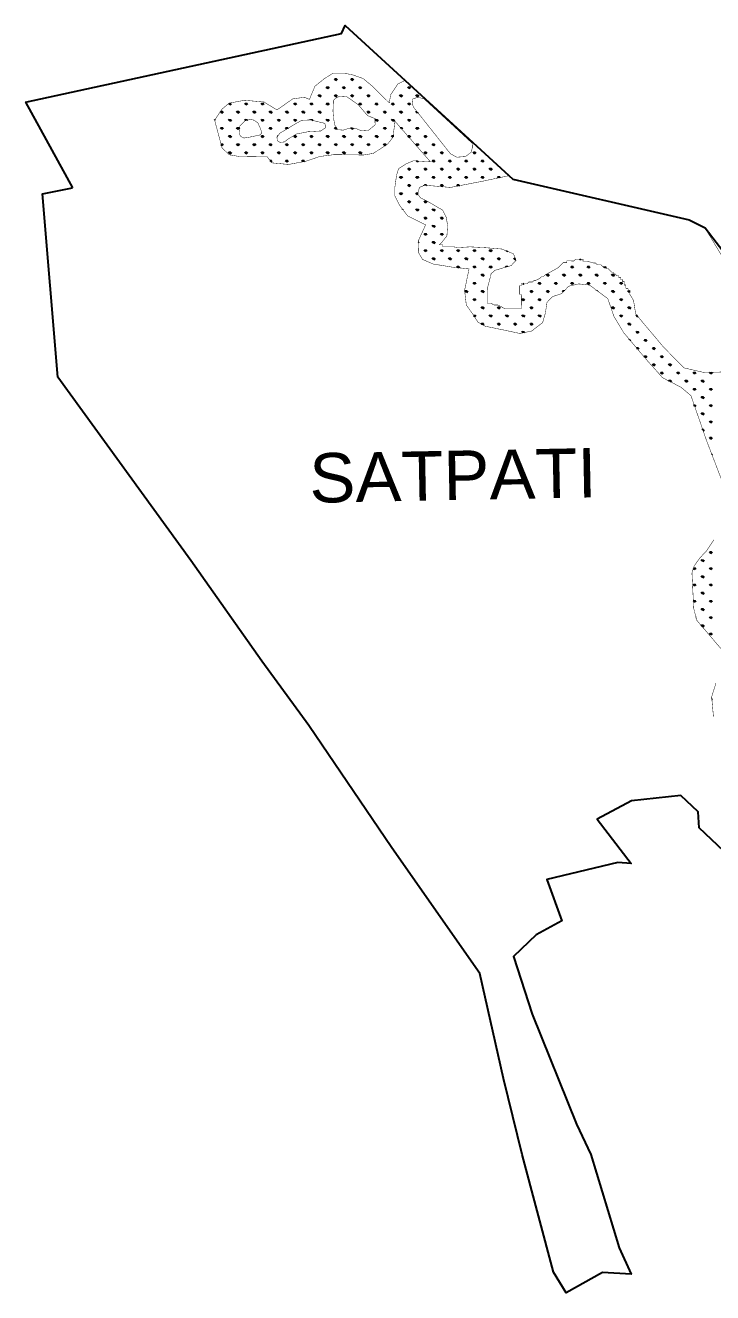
# Model space of a CAD drawing. Header units: metres. Extents: x 258845 to 261959, y 2180031 to 2183042.
# Drawn here: x 258845 to 260359, y 2180250 to 2183042 of the extents above; entities that cross this region are included whole.
import ezdxf

# ---------------------------------------------------------------- set-up
doc = ezdxf.new("R2010")
doc.units = ezdxf.units.M
for name, color, linetype in [('MANGROOVES BUFFER ZONE', 120, 'Continuous'), ('village', 3, 'Continuous'), ('VILLAGE NAME', 250, 'Continuous')]:
    doc.layers.add(name, color=color, linetype=linetype)
doc.styles.get("Standard").update_dxf_attribs({"font": 'simplex.shx'})

msp = doc.modelspace()

# ---------------------------------------------------------------- linework, layer by layer
at = {"layer": 'MANGROOVES BUFFER ZONE', "linetype": 'Continuous'}
for p, q in [((259529.4, 2182920.7), (259529.4, 2182925.4)), ((259565.3, 2182920.7), (259565.3, 2182925.4)), ((259511.4, 2182902.7), (259508.1, 2182906.1)), ((259511.4, 2182902.7), (259511.4, 2182907.5)), ((259511.4, 2182902.7), (259514.8, 2182906.1)), ((259529.4, 2182920.7), (259526, 2182924)), ((259529.4, 2182920.7), (259532.8, 2182924)), ((259547.4, 2182902.7), (259544, 2182906.1)), ((259547.4, 2182902.7), (259547.4, 2182907.5)), ((259547.4, 2182902.7), (259550.7, 2182906.1)), ((259565.3, 2182920.7), (259562, 2182924)), ((259565.3, 2182920.7), (259568.7, 2182924)), ((259583.3, 2182902.7), (259579.9, 2182906.1)), ((259583.3, 2182902.7), (259583.3, 2182907.5)), ((259583.3, 2182902.7), (259586.7, 2182906.1)), ((259691, 2182902.7), (259687.7, 2182906.1)), ((259691, 2182902.7), (259691, 2182907.5)), ((259691, 2182902.7), (259694.4, 2182906.1)), ((259295.9, 2182866.8), (259293.1, 2182869.6)), ((259295.9, 2182866.8), (259295.9, 2182870.8)), ((259295.9, 2182866.8), (259299.3, 2182870.1)), ((259331.8, 2182866.8), (259328.5, 2182870.1)), ((259331.8, 2182866.8), (259331.8, 2182871.5)), ((259331.8, 2182866.8), (259335.2, 2182870.1)), ((259367.8, 2182866.8), (259364.4, 2182870.1)), ((259367.8, 2182866.8), (259367.8, 2182871.5)), ((259367.8, 2182866.8), (259371.1, 2182870.1)), ((259439.6, 2182866.8), (259436.2, 2182870.1)), ((259439.6, 2182866.8), (259439.6, 2182871.5)), ((259439.6, 2182866.8), (259443, 2182870.1)), ((259475.5, 2182866.8), (259472.2, 2182870.1)), ((259475.5, 2182866.8), (259475.5, 2182871.5)), ((259475.5, 2182866.8), (259478.9, 2182870.1)), ((259493.5, 2182884.7), (259490.1, 2182888.1)), ((259493.5, 2182884.7), (259493.5, 2182889.5)), ((259493.5, 2182884.7), (259496.8, 2182888.1)), ((259511.4, 2182866.8), (259508.1, 2182870.1)), ((259511.4, 2182866.8), (259511.4, 2182871.5)), ((259511.4, 2182866.8), (259514.8, 2182870.1)), ((259529.4, 2182884.7), (259526, 2182888.1)), ((259529.4, 2182884.7), (259529.4, 2182889.5)), ((259529.4, 2182884.7), (259532.8, 2182888.1)), ((259565.3, 2182884.7), (259562, 2182888.1)), ((259565.3, 2182884.7), (259565.3, 2182889.5)), ((259565.3, 2182884.7), (259568.7, 2182888.1)), ((259583.3, 2182866.8), (259579.9, 2182870.1)), ((259583.3, 2182866.8), (259583.3, 2182871.5)), ((259583.3, 2182866.8), (259586.7, 2182870.1)), ((259601.2, 2182884.7), (259597.9, 2182888.1)), ((259601.2, 2182884.7), (259601.2, 2182889.5)), ((259601.2, 2182884.7), (259604.6, 2182888.1)), ((259619.2, 2182866.8), (259615.8, 2182870.1)), ((259619.2, 2182866.8), (259619.2, 2182871.5)), ((259619.2, 2182866.8), (259622.6, 2182870.1)), ((259655.1, 2182866.8), (259651.8, 2182870.1)), ((259655.1, 2182866.8), (259655.1, 2182871.5)), ((259655.1, 2182866.8), (259658.5, 2182870.1)), ((259673.1, 2182884.7), (259669.7, 2182888.1)), ((259673.1, 2182884.7), (259673.1, 2182889.5)), ((259673.1, 2182884.7), (259676.5, 2182888.1)), ((259691, 2182866.8), (259687.7, 2182870.1)), ((259691, 2182866.8), (259691, 2182871.5)), ((259691, 2182866.8), (259694.4, 2182870.1)), ((259709, 2182884.7), (259705.6, 2182888.1)), ((259709, 2182884.7), (259709, 2182889.5)), ((259709, 2182884.7), (259712.4, 2182888.1)), ((259278, 2182848.8), (259274.6, 2182852.1)), ((259278, 2182848.8), (259278, 2182853.6)), ((259278, 2182848.8), (259281.3, 2182852.2)), ((259313.9, 2182848.8), (259310.5, 2182852.2)), ((259313.9, 2182848.8), (259313.9, 2182853.6)), ((259313.9, 2182848.8), (259317.2, 2182852.2)), ((259349.8, 2182848.8), (259346.4, 2182852.2)), ((259349.8, 2182848.8), (259349.8, 2182853.6)), ((259349.8, 2182848.8), (259353.2, 2182852.2)), ((259385.7, 2182848.8), (259382.4, 2182852.2)), ((259385.7, 2182848.8), (259385.7, 2182853.6)), ((259385.7, 2182848.8), (259389.1, 2182852.2)), ((259421.6, 2182848.8), (259418.3, 2182852.2)), ((259421.6, 2182848.8), (259421.6, 2182853.6)), ((259421.6, 2182848.8), (259425, 2182852.2)), ((259457.6, 2182848.8), (259454.2, 2182852.2)), ((259457.6, 2182848.8), (259457.6, 2182853.6)), ((259457.6, 2182848.8), (259460.9, 2182852.2)), ((259493.5, 2182848.8), (259490.1, 2182852.2)), ((259493.5, 2182848.8), (259493.5, 2182853.6)), ((259493.5, 2182848.8), (259496.8, 2182852.2)), ((259601.2, 2182848.8), (259597.9, 2182852.2)), ((259601.2, 2182848.8), (259601.2, 2182853.6)), ((259601.2, 2182848.8), (259604.6, 2182852.2)), ((259637.2, 2182848.8), (259633.8, 2182852.2)), ((259637.2, 2182848.8), (259637.2, 2182853.6)), ((259637.2, 2182848.8), (259640.5, 2182852.2)), ((259673.1, 2182848.8), (259669.7, 2182852.2)), ((259673.1, 2182848.8), (259673.1, 2182853.6)), ((259673.1, 2182848.8), (259676.5, 2182852.2)), ((259709, 2182848.8), (259705.6, 2182852.2)), ((259709, 2182848.8), (259709, 2182850.6)), ((259709, 2182848.8), (259709.8, 2182849.6)), ((259262.1, 2182832.9), (259263.4, 2182834.2)), ((259278, 2182812.9), (259274.6, 2182816.3)), ((259278, 2182812.9), (259278, 2182817.7)), ((259278, 2182812.9), (259281.3, 2182816.3)), ((259295.9, 2182830.9), (259292.5, 2182834.2)), ((259295.9, 2182830.9), (259295.9, 2182835.6)), ((259295.9, 2182830.9), (259299.3, 2182834.2)), ((259313.9, 2182812.9), (259310.5, 2182816.3)), ((259313.9, 2182812.9), (259313.9, 2182817.7)), ((259313.9, 2182812.9), (259317.2, 2182816.2)), ((259330.7, 2182832), (259328.5, 2182834.2)), ((259331.8, 2182832.3), (259331.8, 2182835.6)), ((259333.8, 2182832.9), (259335.2, 2182834.2)), ((259367.8, 2182830.9), (259364.4, 2182834.2)), ((259367.8, 2182830.9), (259367.8, 2182835.6)), ((259367.8, 2182830.9), (259371.1, 2182834.2)), ((259385.7, 2182812.9), (259382.4, 2182816.3)), ((259385.7, 2182812.9), (259385.7, 2182817.7)), ((259385.7, 2182812.9), (259389.1, 2182816.3)), ((259403.7, 2182830.9), (259400.3, 2182834.2)), ((259403.7, 2182830.9), (259403.7, 2182835.6)), ((259403.7, 2182830.9), (259407, 2182834.2)), ((259421, 2182813.5), (259418.3, 2182816.3)), ((259421.6, 2182813.8), (259421.6, 2182817.7)), ((259424.1, 2182815.3), (259425, 2182816.3)), ((259439.6, 2182830.9), (259436.2, 2182834.2)), ((259439.6, 2182830.9), (259439.6, 2182835.6)), ((259439.6, 2182830.9), (259443, 2182834.2)), ((259472.8, 2182833.6), (259472.2, 2182834.2)), ((259475.5, 2182832.9), (259475.5, 2182835.6)), ((259477.2, 2182832.5), (259478.9, 2182834.2)), ((259511.4, 2182830.9), (259508.1, 2182834.2)), ((259511.4, 2182830.9), (259511.4, 2182835.6)), ((259511.4, 2182830.9), (259514.8, 2182834.2)), ((259529.4, 2182812.9), (259526, 2182816.3)), ((259529.4, 2182812.9), (259529.4, 2182817.7)), ((259529.4, 2182812.9), (259531.5, 2182815)), ((259565.3, 2182812.9), (259562, 2182816.2)), ((259565.3, 2182812.9), (259565.3, 2182816.2)), ((259565.3, 2182812.9), (259568, 2182815.6)), ((259619.2, 2182830.9), (259615.8, 2182834.2)), ((259619.2, 2182830.9), (259619.2, 2182835.6)), ((259619.2, 2182830.9), (259622.6, 2182834.2)), ((259637.2, 2182812.9), (259633.8, 2182816.3)), ((259637.2, 2182812.9), (259637.2, 2182817.7)), ((259637.2, 2182812.9), (259640.5, 2182816.3)), ((259655.1, 2182830.9), (259651.8, 2182834.2)), ((259655.1, 2182830.9), (259655.1, 2182835.6)), ((259655.1, 2182830.9), (259658.5, 2182834.2)), ((259673.1, 2182815), (259673.1, 2182817.7)), ((259674.1, 2182813.9), (259676.5, 2182816.3)), ((259691, 2182830.9), (259687.7, 2182834.2)), ((259691, 2182830.9), (259691, 2182835.6)), ((259691, 2182830.9), (259694.4, 2182834.2)), ((259709, 2182812.9), (259705.6, 2182816.3)), ((259709, 2182812.9), (259709, 2182817.7)), ((259709, 2182812.9), (259712.4, 2182816.3)), ((259295.9, 2182794.9), (259292.5, 2182798.3)), ((259295.9, 2182794.9), (259295.9, 2182799.7)), ((259295.9, 2182794.9), (259299.3, 2182798.3)), ((259367.8, 2182794.9), (259364.4, 2182798.3)), ((259367.8, 2182794.9), (259367.8, 2182799.7)), ((259367.8, 2182794.9), (259371.1, 2182798.3)), ((259400.9, 2182797.7), (259400.3, 2182798.3)), ((259439.6, 2182794.9), (259436.2, 2182798.3)), ((259439.6, 2182794.9), (259439.6, 2182799.7)), ((259439.6, 2182794.9), (259443, 2182798.3)), ((259475.5, 2182794.9), (259472.2, 2182798.3)), ((259475.5, 2182794.9), (259475.5, 2182799.7)), ((259475.5, 2182794.9), (259478.9, 2182798.3)), ((259511.4, 2182794.9), (259508.1, 2182798.3)), ((259511.4, 2182794.9), (259511.4, 2182799.7)), ((259511.4, 2182794.9), (259514.8, 2182798.3)), ((259547.4, 2182794.9), (259544, 2182798.3)), ((259547.4, 2182794.9), (259547.4, 2182799.7)), ((259547.4, 2182794.9), (259550.7, 2182798.3)), ((259583.3, 2182794.9), (259579.9, 2182798.3)), ((259583.3, 2182794.9), (259583.3, 2182799.7)), ((259583.3, 2182794.9), (259586.7, 2182798.3)), ((259619.2, 2182794.9), (259615.8, 2182798.3)), ((259619.2, 2182794.9), (259619.2, 2182799.7)), ((259619.2, 2182794.9), (259622.6, 2182798.3)), ((259654.7, 2182795.4), (259651.8, 2182798.3)), ((259655.1, 2182796), (259655.1, 2182799.7)), ((259691, 2182794.9), (259687.7, 2182798.3)), ((259691, 2182794.9), (259691, 2182799.7)), ((259691, 2182794.9), (259694.4, 2182798.3)), ((259727, 2182794.9), (259723.6, 2182798.3)), ((259727, 2182794.9), (259727, 2182799.7)), ((259727, 2182794.9), (259730.3, 2182798.3)), ((259278, 2182777), (259276.6, 2182778.3)), ((259278, 2182777), (259278, 2182781.7)), ((259278, 2182777), (259281.3, 2182780.3)), ((259295.9, 2182759), (259292.5, 2182762.4)), ((259295.9, 2182759), (259295.9, 2182763.8)), ((259295.9, 2182759), (259299.3, 2182762.4)), ((259313.9, 2182777), (259310.5, 2182780.3)), ((259313.9, 2182777), (259313.9, 2182781.7)), ((259313.9, 2182777), (259317.2, 2182780.3)), ((259331.8, 2182759), (259328.5, 2182762.4)), ((259331.8, 2182759), (259331.8, 2182763.8)), ((259331.8, 2182759), (259335.2, 2182762.4)), ((259349.8, 2182777), (259346.4, 2182780.3)), ((259349.8, 2182777), (259349.8, 2182781.7)), ((259349.8, 2182777), (259353.2, 2182780.3)), ((259367.8, 2182759), (259364.4, 2182762.4)), ((259367.8, 2182759), (259367.8, 2182763.8)), ((259367.8, 2182759), (259371.1, 2182762.4)), ((259385.7, 2182777), (259382.4, 2182780.3)), ((259385.7, 2182777), (259385.7, 2182781.7)), ((259385.7, 2182777), (259389.1, 2182780.3)), ((259403.7, 2182759), (259400.3, 2182762.4)), ((259403.7, 2182759), (259403.7, 2182763.8)), ((259403.7, 2182759), (259407, 2182762.4)), ((259421.6, 2182777), (259418.3, 2182780.3)), ((259421.6, 2182777), (259421.6, 2182781.7)), ((259421.6, 2182777), (259425, 2182780.3)), ((259439.6, 2182759), (259436.2, 2182762.4)), ((259439.6, 2182759), (259439.6, 2182763.8)), ((259439.6, 2182759), (259443, 2182762.4)), ((259457.6, 2182777), (259454.2, 2182780.3)), ((259457.6, 2182777), (259457.6, 2182781.7)), ((259457.6, 2182777), (259460.9, 2182780.3)), ((259475.5, 2182759), (259472.2, 2182762.4)), ((259475.5, 2182759), (259475.5, 2182763.8)), ((259475.5, 2182759), (259478.9, 2182762.4)), ((259493.5, 2182777), (259490.1, 2182780.3)), ((259493.5, 2182777), (259493.5, 2182781.7)), ((259493.5, 2182777), (259496.8, 2182780.3)), ((259511.4, 2182759), (259508.1, 2182762.4)), ((259511.4, 2182759), (259511.4, 2182763.8)), ((259511.4, 2182759), (259514.8, 2182762.4)), ((259529.4, 2182777), (259526, 2182780.3)), ((259529.4, 2182777), (259529.4, 2182781.7)), ((259529.4, 2182777), (259532.8, 2182780.3)), ((259547.4, 2182759), (259544, 2182762.4)), ((259547.4, 2182759), (259547.4, 2182763.8)), ((259547.4, 2182759), (259550.7, 2182762.4)), ((259565.3, 2182777), (259562, 2182780.3)), ((259565.3, 2182777), (259565.3, 2182781.7)), ((259565.3, 2182777), (259568.7, 2182780.3)), ((259583.3, 2182759), (259579.9, 2182762.4)), ((259583.3, 2182759), (259583.3, 2182763.8)), ((259583.3, 2182759), (259586.7, 2182762.4)), ((259601.2, 2182777), (259597.9, 2182780.3)), ((259601.2, 2182777), (259601.2, 2182781.7)), ((259601.2, 2182777), (259604.6, 2182780.3)), ((259637.2, 2182777), (259633.8, 2182780.3)), ((259637.2, 2182777), (259637.2, 2182781.7)), ((259637.2, 2182777), (259640.5, 2182780.3)), ((259709, 2182777), (259705.6, 2182780.3)), ((259709, 2182777), (259709, 2182781.7)), ((259709, 2182777), (259712.4, 2182780.3)), ((259727, 2182759), (259723.6, 2182762.4)), ((259727, 2182759), (259727, 2182763.8)), ((259727, 2182759), (259730.3, 2182762.4)), ((259744.9, 2182777), (259741.6, 2182780.3)), ((259744.9, 2182777), (259744.9, 2182781.7)), ((259744.9, 2182777), (259748.3, 2182780.3)), ((259762.9, 2182759), (259759.5, 2182762.4)), ((259762.9, 2182759), (259762.9, 2182763.8)), ((259762.9, 2182759), (259766.3, 2182762.4)), ((259834.7, 2182759), (259831.4, 2182762.4)), ((259834.7, 2182759), (259834.7, 2182763.8)), ((259834.7, 2182759), (259838.1, 2182762.4)), ((259385.7, 2182742), (259385.7, 2182745.8)), ((259386.1, 2182741.5), (259389.1, 2182744.4)), ((259421.6, 2182741.1), (259418.3, 2182744.4)), ((259421.6, 2182741.1), (259421.6, 2182745.8)), ((259421.6, 2182741.1), (259425, 2182744.4)), ((259457.1, 2182741.5), (259454.2, 2182744.4)), ((259457.6, 2182741.6), (259457.6, 2182745.8)), ((259458.2, 2182741.7), (259460.9, 2182744.4)), ((259709, 2182741.1), (259706.8, 2182743.2)), ((259709, 2182741.1), (259709, 2182743.1)), ((259709, 2182741.1), (259711, 2182743)), ((259744.9, 2182741.1), (259741.6, 2182744.4)), ((259744.9, 2182741.1), (259744.9, 2182745.8)), ((259744.9, 2182741.1), (259748.3, 2182744.4)), ((259780.8, 2182741.1), (259777.5, 2182744.4)), ((259780.8, 2182741.1), (259780.8, 2182745.8)), ((259780.8, 2182741.1), (259784.2, 2182744.4)), ((259816.8, 2182741.1), (259813.4, 2182744.4)), ((259816.8, 2182741.1), (259816.8, 2182745.8)), ((259816.8, 2182741.1), (259820.1, 2182744.4)), ((259852.7, 2182741.1), (259849.3, 2182744.4)), ((259852.7, 2182741.1), (259852.7, 2182745.8)), ((259852.7, 2182741.1), (259856.1, 2182744.4)), ((259673.1, 2182705.1), (259669.7, 2182708.5)), ((259673.1, 2182705.1), (259673.1, 2182709.9)), ((259673.1, 2182705.1), (259676.5, 2182708.5)), ((259691, 2182723.1), (259687.7, 2182726.5)), ((259691, 2182723.1), (259691, 2182727.9)), ((259691, 2182723.1), (259694.4, 2182726.5)), ((259709, 2182705.1), (259705.6, 2182708.5)), ((259709, 2182705.1), (259709, 2182709.9)), ((259709, 2182705.1), (259712.4, 2182708.5)), ((259727, 2182723.1), (259723.6, 2182726.5)), ((259727, 2182723.1), (259727, 2182727.9)), ((259727, 2182723.1), (259730.3, 2182726.5)), ((259744.9, 2182705.1), (259741.6, 2182708.5)), ((259744.9, 2182705.1), (259744.9, 2182709.9)), ((259744.9, 2182705.1), (259748.3, 2182708.5)), ((259762.9, 2182723.1), (259759.5, 2182726.5)), ((259762.9, 2182723.1), (259762.9, 2182727.9)), ((259762.9, 2182723.1), (259766.3, 2182726.5)), ((259780.8, 2182705.1), (259777.5, 2182708.5)), ((259780.8, 2182705.1), (259780.8, 2182709.9)), ((259780.8, 2182705.1), (259784.2, 2182708.5)), ((259798.8, 2182723.1), (259795.4, 2182726.5)), ((259798.8, 2182723.1), (259798.8, 2182727.9)), ((259798.8, 2182723.1), (259802.2, 2182726.5)), ((259816.8, 2182705.1), (259813.4, 2182708.5)), ((259816.8, 2182705.1), (259816.8, 2182709.9)), ((259816.8, 2182705.1), (259820.1, 2182708.5)), ((259834.7, 2182723.1), (259831.4, 2182726.5)), ((259834.7, 2182723.1), (259834.7, 2182727.9)), ((259834.7, 2182723.1), (259838.1, 2182726.5)), ((259852.7, 2182705.1), (259849.3, 2182708.5)), ((259852.7, 2182705.1), (259852.7, 2182709.9)), ((259852.7, 2182705.1), (259856.1, 2182708.5)), ((259870.7, 2182723.1), (259867.3, 2182726.5)), ((259870.7, 2182723.1), (259870.7, 2182727.9)), ((259870.7, 2182723.1), (259874, 2182726.5)), ((259887.8, 2182706), (259885.2, 2182708.5)), ((259888.6, 2182706.2), (259888.6, 2182709.9)), ((259889.9, 2182706.4), (259892, 2182708.5)), ((259673.1, 2182669.2), (259673.1, 2182674)), ((259691, 2182687.2), (259687.7, 2182690.5)), ((259691, 2182687.2), (259691, 2182691.9)), ((259691, 2182687.2), (259694.4, 2182690.5)), ((259709, 2182670.9), (259709, 2182674)), ((259724.6, 2182689.5), (259723.6, 2182690.5)), ((259727, 2182689.5), (259727, 2182691.9)), ((259729.1, 2182689.3), (259730.3, 2182690.5)), ((259762.9, 2182687.2), (259759.5, 2182690.5)), ((259762.9, 2182687.2), (259762.9, 2182691.9)), ((259762.9, 2182687.2), (259766.3, 2182690.5)), ((259797.9, 2182688), (259795.4, 2182690.5)), ((259798.8, 2182688.2), (259798.8, 2182691.9)), ((259800.1, 2182688.4), (259802.2, 2182690.5)), ((259673.1, 2182669.2), (259669.7, 2182672.6)), ((259673.1, 2182669.2), (259676.5, 2182672.6)), ((259691, 2182651.2), (259687.7, 2182654.6)), ((259691, 2182651.2), (259691, 2182656)), ((259691, 2182651.2), (259694.4, 2182654.6)), ((259709, 2182669.2), (259705.6, 2182672.6)), ((259709, 2182669.2), (259709, 2182670.4)), ((259709, 2182669.2), (259709.6, 2182669.8)), ((259727, 2182651.2), (259723.6, 2182654.6)), ((259727, 2182651.2), (259727, 2182656)), ((259727, 2182651.2), (259730.3, 2182654.6)), ((259676.4, 2182636.6), (259676.5, 2182636.7)), ((259694.3, 2182618.6), (259694.4, 2182618.7)), ((259709, 2182633.3), (259705.6, 2182636.7)), ((259709, 2182633.3), (259709, 2182638.1)), ((259709, 2182633.3), (259712.4, 2182636.7)), ((259727, 2182615.3), (259723.6, 2182618.7)), ((259727, 2182615.3), (259727, 2182620.1)), ((259727, 2182615.3), (259730.3, 2182618.7)), ((259744.9, 2182633.3), (259741.6, 2182636.7)), ((259744.9, 2182633.3), (259744.9, 2182638.1)), ((259744.9, 2182633.3), (259748.3, 2182636.7)), ((259762.9, 2182615.3), (259759.5, 2182618.7)), ((259762.9, 2182615.3), (259762.9, 2182620.1)), ((259762.9, 2182615.3), (259766.3, 2182618.7)), ((259744.9, 2182597.4), (259741.6, 2182600.7)), ((259744.9, 2182597.4), (259744.9, 2182602.1)), ((259744.9, 2182597.4), (259748.3, 2182600.7)), ((259711.4, 2182563.9), (259712.4, 2182564.8)), ((259727, 2182579.4), (259723.6, 2182582.8)), ((259727, 2182579.4), (259727, 2182584.2)), ((259727, 2182579.4), (259730.3, 2182582.8)), ((259744.9, 2182561.4), (259741.6, 2182564.8)), ((259744.9, 2182561.4), (259744.9, 2182566.2)), ((259744.9, 2182561.4), (259748.3, 2182564.8)), ((259762.9, 2182579.4), (259759.5, 2182582.8)), ((259762.9, 2182579.4), (259762.9, 2182584.2)), ((259762.9, 2182579.4), (259766.3, 2182582.8)), ((259727, 2182543.5), (259723.6, 2182546.9)), ((259727, 2182543.5), (259727, 2182548.2)), ((259727, 2182543.5), (259730.3, 2182546.9)), ((259762.9, 2182543.5), (259759.5, 2182546.9)), ((259762.9, 2182543.5), (259762.9, 2182548.2)), ((259762.9, 2182543.5), (259766.3, 2182546.9)), ((259798.8, 2182543.5), (259795.4, 2182546.9)), ((259798.8, 2182543.5), (259798.8, 2182548.2)), ((259798.8, 2182543.5), (259802.2, 2182546.9)), ((259834.7, 2182543.5), (259831.4, 2182546.9)), ((259834.7, 2182543.5), (259834.7, 2182548.2)), ((259834.7, 2182543.5), (259838.1, 2182546.9)), ((259870.7, 2182543.5), (259867.3, 2182546.9)), ((259870.7, 2182543.5), (259870.7, 2182548.2)), ((259870.7, 2182543.5), (259874, 2182546.9)), ((259906.6, 2182543.5), (259905, 2182545.1)), ((259906.6, 2182543.5), (259906.6, 2182544.4)), ((259906.6, 2182543.5), (259907.2, 2182544.2)), ((259744.9, 2182525.5), (259741.6, 2182528.9)), ((259744.9, 2182525.5), (259744.9, 2182530.3)), ((259744.9, 2182525.5), (259748.3, 2182528.9)), ((259780.8, 2182525.5), (259777.5, 2182528.9)), ((259780.8, 2182525.5), (259780.8, 2182530.3)), ((259780.8, 2182525.5), (259784.2, 2182528.9)), ((259798.4, 2182508), (259795.4, 2182510.9)), ((259798.8, 2182508), (259798.8, 2182512.3)), ((259799.2, 2182507.9), (259802.2, 2182510.9)), ((259816.8, 2182525.5), (259813.4, 2182528.9)), ((259816.8, 2182525.5), (259816.8, 2182530.3)), ((259816.8, 2182525.5), (259820.1, 2182528.9)), ((259834.7, 2182507.6), (259831.4, 2182510.9)), ((259834.7, 2182507.6), (259834.7, 2182512.3)), ((259834.7, 2182507.6), (259838.1, 2182510.9)), ((259852.7, 2182525.5), (259849.3, 2182528.9)), ((259852.7, 2182525.5), (259852.7, 2182530.3)), ((259852.7, 2182525.5), (259856.1, 2182528.9)), ((259870.7, 2182507.6), (259867.3, 2182510.9)), ((259870.7, 2182507.6), (259870.7, 2182512.3)), ((259870.7, 2182507.6), (259874, 2182510.9)), ((259888.6, 2182525.5), (259885.2, 2182528.9)), ((259888.6, 2182525.5), (259888.6, 2182530.3)), ((259888.6, 2182525.5), (259892, 2182528.9)), ((259904.6, 2182509.6), (259903.2, 2182510.9)), ((259906.6, 2182510.2), (259906.6, 2182512.3)), ((259924.5, 2182525.5), (259921.2, 2182528.9)), ((259924.5, 2182525.5), (259924.5, 2182528.6)), ((259924.5, 2182525.5), (259925.4, 2182526.4)), ((260050.3, 2182507.6), (260046.9, 2182510.9)), ((260050.3, 2182507.6), (260050.3, 2182512.3)), ((260050.3, 2182507.6), (260053.6, 2182510.9)), ((260068.2, 2182525.5), (260067, 2182526.8)), ((260068.2, 2182525.5), (260068.2, 2182526.7)), ((260068.2, 2182525.5), (260069.4, 2182526.7)), ((260086.2, 2182507.6), (260082.8, 2182510.9)), ((260086.2, 2182507.6), (260086.2, 2182512.3)), ((260086.2, 2182507.6), (260089.5, 2182510.9)), ((260122.1, 2182507.6), (260119.4, 2182510.2)), ((260122.1, 2182507.6), (260122.1, 2182510.2)), ((260122.1, 2182507.6), (260124.7, 2182510.2)), ((259820, 2182492.9), (259820.1, 2182493)), ((259852.7, 2182489.6), (259849.3, 2182493)), ((259852.7, 2182489.6), (259852.7, 2182494.4)), ((259852.7, 2182489.6), (259856.1, 2182493)), ((259996.4, 2182489.6), (259993, 2182493)), ((259996.4, 2182489.6), (259996.4, 2182494.4)), ((259996.4, 2182489.6), (259999.7, 2182493)), ((260032.3, 2182489.6), (260028.9, 2182493)), ((260032.3, 2182489.6), (260032.3, 2182494.4)), ((260032.3, 2182489.6), (260035.7, 2182493)), ((260068.2, 2182489.6), (260064.8, 2182493)), ((260068.2, 2182489.6), (260068.2, 2182494.4)), ((260068.2, 2182489.6), (260071.6, 2182493)), ((260104.1, 2182489.6), (260100.8, 2182493)), ((260104.1, 2182489.6), (260104.1, 2182494.4)), ((260104.1, 2182489.6), (260107.5, 2182493)), ((260140.1, 2182489.6), (260136.7, 2182493)), ((260140.1, 2182489.6), (260140.1, 2182494.4)), ((260140.1, 2182489.6), (260143.4, 2182493)), ((259816.8, 2182453.7), (259813.4, 2182457.1)), ((259816.8, 2182453.7), (259816.8, 2182458.4)), ((259816.8, 2182453.7), (259820.1, 2182457.1)), ((259834.7, 2182471.6), (259831.4, 2182475)), ((259834.7, 2182471.6), (259834.7, 2182476.4)), ((259834.7, 2182471.6), (259838.1, 2182475)), ((259852.7, 2182453.7), (259849.3, 2182457.1)), ((259852.7, 2182453.7), (259852.7, 2182458.4)), ((259852.7, 2182453.7), (259856.1, 2182457.1)), ((259942.5, 2182471.6), (259941.4, 2182472.8)), ((259942.5, 2182471.6), (259942.5, 2182472.7)), ((259942.5, 2182471.6), (259943.6, 2182472.7)), ((259960.5, 2182453.7), (259957.1, 2182457.1)), ((259960.5, 2182453.7), (259960.5, 2182458.4)), ((259960.5, 2182453.7), (259963.8, 2182457.1)), ((259978.4, 2182471.6), (259975, 2182475)), ((259978.4, 2182471.6), (259978.4, 2182476.4)), ((259978.4, 2182471.6), (259981.8, 2182475)), ((259996.4, 2182453.7), (259993, 2182457.1)), ((259996.4, 2182453.7), (259996.4, 2182458.4)), ((259996.4, 2182453.7), (259999.7, 2182457.1)), ((260014.3, 2182471.6), (260011, 2182475)), ((260014.3, 2182471.6), (260014.3, 2182476.4)), ((260014.3, 2182471.6), (260017.7, 2182475)), ((260030.7, 2182455.2), (260028.9, 2182457.1)), ((260032.3, 2182456.9), (260032.3, 2182458.4)), ((260050.3, 2182471.6), (260046.9, 2182475)), ((260050.3, 2182471.6), (260050.3, 2182476.4)), ((260050.3, 2182471.6), (260053.6, 2182475)), ((260086.2, 2182471.6), (260082.8, 2182475)), ((260086.2, 2182471.6), (260086.2, 2182476.4)), ((260086.2, 2182471.6), (260089.5, 2182475)), ((260104.1, 2182458.1), (260104.1, 2182458.4)), ((260106.6, 2182456.2), (260107.5, 2182457.1)), ((260122.1, 2182471.6), (260118.7, 2182475)), ((260122.1, 2182471.6), (260122.1, 2182476.4)), ((260122.1, 2182471.6), (260125.5, 2182475)), ((260140.1, 2182453.7), (260136.7, 2182457.1)), ((260140.1, 2182453.7), (260140.1, 2182458.4)), ((260140.1, 2182453.7), (260143.4, 2182457.1)), ((260158, 2182471.6), (260154.7, 2182475)), ((260158, 2182471.6), (260158, 2182476.4)), ((260158, 2182471.6), (260161.4, 2182475)), ((260176, 2182453.7), (260172.6, 2182457.1)), ((260176, 2182453.7), (260176, 2182458.1)), ((260176, 2182453.7), (260176, 2182453.7)), ((259834.7, 2182435.7), (259831.4, 2182439.1)), ((259834.7, 2182435.7), (259834.7, 2182440.5)), ((259834.7, 2182435.7), (259838.1, 2182439.1)), ((259852.7, 2182417.8), (259852.7, 2182422.5)), ((259888.6, 2182417.8), (259888.6, 2182422.5)), ((259942.5, 2182435.7), (259939.1, 2182439.1)), ((259942.5, 2182435.7), (259942.5, 2182440.5)), ((259942.5, 2182435.7), (259945.9, 2182439.1)), ((259960.5, 2182417.8), (259960.5, 2182422.5)), ((259978.4, 2182435.7), (259975, 2182439.1)), ((259978.4, 2182435.7), (259978.4, 2182440.5)), ((259978.4, 2182435.7), (259981.8, 2182439.1)), ((260140.1, 2182417.8), (260140.1, 2182422.5)), ((260158, 2182435.7), (260154.7, 2182439.1)), ((260158, 2182435.7), (260158, 2182440.5)), ((260158, 2182435.7), (260161.4, 2182439.1)), ((260176, 2182417.8), (260176, 2182422.5)), ((259820, 2182421), (259820.1, 2182421.1)), ((259834.7, 2182399.9), (259834.7, 2182404.6)), ((259834.8, 2182399.8), (259838.1, 2182403.2)), ((259852.7, 2182417.8), (259849.3, 2182421.1)), ((259852.7, 2182417.8), (259856.1, 2182421.1)), ((259870.7, 2182399.8), (259867.3, 2182403.2)), ((259870.7, 2182399.8), (259870.7, 2182404.6)), ((259870.7, 2182399.8), (259874, 2182403.2)), ((259888.6, 2182417.8), (259885.2, 2182421.1)), ((259888.6, 2182417.8), (259892, 2182421.1)), ((259906.6, 2182399.8), (259903.2, 2182403.2)), ((259906.6, 2182399.8), (259906.6, 2182404.6)), ((259906.6, 2182399.8), (259909.9, 2182403.2)), ((259942.5, 2182399.8), (259939.1, 2182403.2)), ((259942.5, 2182399.8), (259942.5, 2182404.6)), ((259942.5, 2182399.8), (259945.9, 2182403.2)), ((259960.5, 2182417.8), (259957.1, 2182421.1)), ((259960.5, 2182417.8), (259963.8, 2182421.1)), ((259978.4, 2182399.8), (259975, 2182403.2)), ((259978.4, 2182399.8), (259978.4, 2182404.6)), ((259978.4, 2182399.8), (259981.8, 2182403.2)), ((260140.1, 2182417.8), (260136.7, 2182421.1)), ((260140.1, 2182417.8), (260143.4, 2182421.1)), ((260158, 2182399.8), (260154.7, 2182403.2)), ((260158, 2182399.8), (260158, 2182404.6)), ((260158, 2182399.8), (260161.4, 2182403.2)), ((260176, 2182417.8), (260172.6, 2182421.1)), ((260176, 2182417.8), (260179.3, 2182421.1)), ((260193.9, 2182399.8), (260190.6, 2182403.2)), ((260193.9, 2182399.8), (260193.9, 2182401.3)), ((260193.9, 2182399.8), (260194.6, 2182400.5)), ((259851.5, 2182383), (259849.3, 2182385.2)), ((259852.7, 2182382.4), (259852.7, 2182386.6)), ((259853, 2182382.2), (259856.1, 2182385.2)), ((259888.6, 2182381.8), (259885.2, 2182385.2)), ((259888.6, 2182381.8), (259888.6, 2182386.6)), ((259888.6, 2182381.8), (259892, 2182385.2)), ((259924.5, 2182381.8), (259921.2, 2182385.2)), ((259924.5, 2182381.8), (259924.5, 2182386.6)), ((259924.5, 2182381.8), (259927.9, 2182385.2)), ((259941.7, 2182364.7), (259939.1, 2182367.2)), ((259942.5, 2182364.8), (259942.5, 2182368.6)), ((259943.7, 2182365.1), (259945.9, 2182367.2)), ((259960.5, 2182381.8), (259957.1, 2182385.2)), ((259960.5, 2182381.8), (259960.5, 2182386.6)), ((259960.5, 2182381.8), (259963.8, 2182385.2)), ((260176, 2182381.8), (260172.6, 2182385.2)), ((260176, 2182381.8), (260176, 2182386.6)), ((260176, 2182381.8), (260179.3, 2182385.2)), ((260193.9, 2182363.9), (260190.6, 2182367.2)), ((260193.9, 2182363.9), (260193.9, 2182368.6)), ((260193.9, 2182363.9), (260197.3, 2182367.2)), ((260176, 2182350), (260176, 2182350.7)), ((260177.9, 2182347.8), (260179.3, 2182349.3)), ((260211.9, 2182345.9), (260208.5, 2182349.3)), ((260211.9, 2182345.9), (260211.9, 2182350.7)), ((260211.9, 2182345.9), (260215.3, 2182349.3)), ((260193.9, 2182328.8), (260193.9, 2182332.7)), ((260194.3, 2182328.3), (260197.3, 2182331.3)), ((260211.9, 2182310), (260208.5, 2182313.4)), ((260211.9, 2182310), (260211.9, 2182314.8)), ((260211.9, 2182310), (260215.3, 2182313.4)), ((260229.9, 2182328), (260226.5, 2182331.3)), ((260229.9, 2182328), (260229.9, 2182332.7)), ((260229.9, 2182328), (260233.2, 2182331.3)), ((260247.8, 2182310), (260244.5, 2182313.4)), ((260247.8, 2182310), (260247.8, 2182314.8)), ((260247.8, 2182310), (260251.2, 2182313.4)), ((260229.9, 2182292), (260226.5, 2182295.4)), ((260229.9, 2182292), (260229.9, 2182296.8)), ((260229.9, 2182292), (260233.2, 2182295.4)), ((260265.8, 2182292), (260262.4, 2182295.4)), ((260265.8, 2182292), (260265.8, 2182296.8)), ((260265.8, 2182292), (260269.2, 2182295.4)), ((260247.8, 2182274.1), (260244.5, 2182277.4)), ((260247.8, 2182274.1), (260247.8, 2182278.8)), ((260247.8, 2182274.1), (260251.2, 2182277.4)), ((260263.8, 2182258.1), (260262.4, 2182259.5)), ((260265.8, 2182257.1), (260265.8, 2182260.9)), ((260266.4, 2182256.7), (260269.2, 2182259.5)), ((260283.7, 2182274.1), (260280.4, 2182277.4)), ((260283.7, 2182274.1), (260283.7, 2182278.8)), ((260283.7, 2182274.1), (260287.1, 2182277.4)), ((260301.7, 2182256.1), (260298.3, 2182259.5)), ((260301.7, 2182256.1), (260301.7, 2182260.9)), ((260301.7, 2182256.1), (260305.1, 2182259.5)), ((260319.7, 2182274.1), (260316.3, 2182277.4)), ((260319.7, 2182274.1), (260319.7, 2182278.8)), ((260319.7, 2182274.1), (260323, 2182277.4)), ((260337.6, 2182256.1), (260334.3, 2182259.5)), ((260337.6, 2182256.1), (260337.6, 2182260.9)), ((260337.6, 2182256.1), (260341, 2182259.5)), ((260355.6, 2182274.1), (260352.3, 2182277.4)), ((260355.6, 2182274.1), (260355.6, 2182277.5)), ((260355.6, 2182274.1), (260359, 2182277.4)), ((260319.7, 2182238.2), (260316.3, 2182241.5)), ((260319.7, 2182238.2), (260319.7, 2182242.9)), ((260319.7, 2182238.2), (260323, 2182241.5)), ((260355.6, 2182238.2), (260352.2, 2182241.5)), ((260355.6, 2182238.2), (260355.6, 2182242.9)), ((260355.6, 2182238.2), (260359, 2182241.5)), ((260319.7, 2182203.1), (260319.7, 2182207)), ((260319.9, 2182202.5), (260323, 2182205.6)), ((260337.6, 2182220.2), (260334.3, 2182223.6)), ((260337.6, 2182220.2), (260337.6, 2182225)), ((260337.6, 2182220.2), (260341, 2182223.6)), ((260355.6, 2182202.2), (260352.2, 2182205.6)), ((260355.6, 2182202.2), (260355.6, 2182207)), ((260355.6, 2182202.2), (260359, 2182205.6)), ((260337.6, 2182184.3), (260334.3, 2182187.6)), ((260337.6, 2182184.3), (260337.6, 2182189)), ((260337.6, 2182184.3), (260341, 2182187.6)), ((260355.6, 2182166.3), (260355.6, 2182171.1)), ((260337.6, 2182151.3), (260337.6, 2182153.1)), ((260338.4, 2182149.1), (260341, 2182151.7)), ((260355.6, 2182166.3), (260352.2, 2182169.7)), ((260355.6, 2182166.3), (260359, 2182169.7)), ((260355.6, 2182130.4), (260352.2, 2182133.8)), ((260355.6, 2182130.4), (260355.6, 2182135.2)), ((260355.6, 2182130.4), (260359, 2182133.8)), ((260357.7, 2182096.6), (260359, 2182097.8)), ((260337.6, 2181861), (260334.3, 2181864.4)), ((260337.6, 2181861), (260337.6, 2181865.7)), ((260337.6, 2181861), (260341, 2181864.4)), ((260355.6, 2181878.9), (260352.2, 2181882.3)), ((260355.6, 2181878.9), (260355.6, 2181883.7)), ((260355.6, 2181878.9), (260359, 2181882.3)), ((260319.7, 2181843), (260317, 2181845.7)), ((260319.7, 2181843), (260319.7, 2181847.8)), ((260319.7, 2181843), (260323, 2181846.4)), ((260355.6, 2181843), (260352.2, 2181846.4)), ((260355.6, 2181843), (260355.6, 2181847.8)), ((260355.6, 2181843), (260359, 2181846.4)), ((260319.7, 2181807.1), (260316.3, 2181810.5)), ((260319.7, 2181807.1), (260319.7, 2181811.9)), ((260319.7, 2181807.1), (260323, 2181810.5)), ((260337.6, 2181825.1), (260334.3, 2181828.4)), ((260337.6, 2181825.1), (260337.6, 2181829.8)), ((260337.6, 2181825.1), (260341, 2181828.4)), ((260355.6, 2181807.1), (260352.2, 2181810.5)), ((260355.6, 2181807.1), (260355.6, 2181811.9)), ((260355.6, 2181807.1), (260359, 2181810.5)), ((260337.6, 2181789.1), (260334.3, 2181792.5)), ((260337.6, 2181789.1), (260337.6, 2181793.9)), ((260337.6, 2181789.1), (260341, 2181792.5)), ((260319.7, 2181771.2), (260316.9, 2181774)), ((260319.7, 2181771.2), (260319.7, 2181775.9)), ((260319.7, 2181771.2), (260323, 2181774.6)), ((260337.6, 2181753.2), (260334.3, 2181756.6)), ((260337.6, 2181753.2), (260337.6, 2181758)), ((260337.6, 2181753.2), (260341, 2181756.6)), ((260355.6, 2181771.2), (260352.2, 2181774.6)), ((260355.6, 2181771.2), (260355.6, 2181775.9)), ((260355.6, 2181771.2), (260359, 2181774.6)), ((260322.6, 2181738.2), (260323, 2181738.6)), ((260355.6, 2181735.3), (260352.2, 2181738.6)), ((260355.6, 2181735.3), (260355.6, 2181740)), ((260355.6, 2181735.3), (260359, 2181738.6)), ((260337.6, 2181717.3), (260334.3, 2181720.7)), ((260337.6, 2181717.3), (260337.6, 2181722.1)), ((260337.6, 2181717.3), (260341, 2181720.7)), ((260355.6, 2181699.3), (260352.2, 2181702.7)), ((260355.6, 2181699.3), (260355.6, 2181704.1)), ((260355.6, 2181699.3), (260359, 2181702.7)), ((260357.7, 2181557.7), (260359, 2181559))]:
    msp.add_line(p, q, dxfattribs=at)
at = {"layer": 'MANGROOVES BUFFER ZONE', "const_width": 1, "flags": 128}
for points in [[(259681.6, 2182920.9), (259665.7, 2182912.7), (259649.9, 2182889.1), (259646.8, 2182871.1), (259608.8, 2182908.5), (259589.1, 2182924.8), (259567.8, 2182932.3), (259548.4, 2182936.5), (259523.1, 2182936.8), (259503, 2182923.9), (259482.9, 2182907.6), (259470.8, 2182878.6), (259460.5, 2182883.5), (259434.2, 2182880), (259399.4, 2182855.6), (259370.9, 2182873), (259327.7, 2182876.9), (259294.1, 2182870.5), (259277.9, 2182857.1), (259262, 2182833), (259278.3, 2182772.1), (259294.2, 2182756.8), (259316.2, 2182753), (259378.3, 2182752.2), (259387.9, 2182739), (259424.7, 2182735.5), (259463.5, 2182742.7), (259493.4, 2182753), (259525.2, 2182757.1), (259554.4, 2182756.8), (259590.3, 2182756.3), (259612, 2182760), (259643.8, 2182781), (259655.2, 2182796.1), (259659.3, 2182830.7), (259737.4, 2182741.5), (259699.7, 2182743.6), (259684.1, 2182736.8), (259667.2, 2182726.1), (259662.8, 2182711.5), (259659.1, 2182684.8), (259659.2, 2182665.9), (259669.6, 2182645.4), (259687.6, 2182621.9), (259726.9, 2182602.3), (259711.6, 2182569), (259710.7, 2182542.5), (259720.2, 2182526.2), (259743.3, 2182516.2), (259785.8, 2182509.3), (259822.6, 2182505.5), (259812.8, 2182458), (259816.6, 2182425.8), (259830.2, 2182406.8), (259842.3, 2182388.2), (259858.4, 2182379.1), (259893.4, 2182372), (259934.8, 2182363.2), (259960.8, 2182368.7), (259984.9, 2182387.4), (259991, 2182409), (259994.3, 2182431.6), (260006.3, 2182444.4), (260026.6, 2182450.9), (260042.1, 2182467.3), (260064.3, 2182472.4), (260088.3, 2182469.8), (260128.4, 2182440), (260141.7, 2182401.2), (260163.7, 2182364.6), (260214.8, 2182304), (260249.2, 2182265.7), (260289.6, 2182244.7), (260311.6, 2182226.3), (260346, 2182127.2), (260380, 2182038.5)], [(260362, 2181908.8), (260345.8, 2181884.2), (260331.4, 2181869), (260318.8, 2181851.4), (260313.8, 2181835.7), (260317.7, 2181757.6), (260324.3, 2181731.5), (260379.2, 2181667.2)], [(260366.7, 2181593.4), (260357.2, 2181562.5), (260361.3, 2181518.1)]]:
    msp.add_lwpolyline(points, dxfattribs=at)
at = {"layer": 'MANGROOVES BUFFER ZONE', "const_width": 1}
for points in [[(259523.7, 2182877), (259522.8, 2182853), (259524.2, 2182836), (259527.1, 2182821.5), (259533.5, 2182812), (259545.4, 2182811.1), (259563.3, 2182816.6), (259575.1, 2182814), (259586.1, 2182809.4), (259600.6, 2182810.5), (259615.6, 2182822.7), (259615.3, 2182836.6), (259599.1, 2182842.9), (259578.3, 2182867.2), (259564.4, 2182877), (259552.3, 2182885.1), (259538.7, 2182886), (259530.6, 2182882.5)], [(259523.7, 2182877), (259522.8, 2182853), (259524.2, 2182836), (259527.1, 2182821.5), (259533.5, 2182812), (259545.4, 2182811.1), (259563.3, 2182816.6), (259575.1, 2182814), (259586.1, 2182809.4), (259600.6, 2182810.5), (259615.6, 2182822.7), (259615.3, 2182836.6), (259599.1, 2182842.9), (259578.3, 2182867.2), (259564.4, 2182877), (259552.3, 2182885.1), (259538.7, 2182886), (259530.6, 2182882.5)], [(259722.8, 2182880.4), (259829.5, 2182782.1), (259830, 2182772.9), (259827.2, 2182762.2), (259814.7, 2182752.9), (259795.6, 2182751.5), (259781.7, 2182758.9), (259700, 2182861.9), (259697.3, 2182870.7), (259698.2, 2182879.5), (259706.1, 2182882.3), (259714.4, 2182882.3)], [(259329.2, 2182831.6), (259317.7, 2182820.6), (259315.9, 2182805), (259319.1, 2182797.2), (259326.6, 2182793.7), (259339.6, 2182795.8), (259361.3, 2182800.4), (259366.2, 2182804.4), (259363.1, 2182814.5), (259357, 2182827.5), (259347.7, 2182833.3), (259340.8, 2182834.8)], [(259329.2, 2182831.6), (259317.7, 2182820.6), (259315.9, 2182805), (259319.1, 2182797.2), (259326.6, 2182793.7), (259339.6, 2182795.8), (259361.3, 2182800.4), (259366.2, 2182804.4), (259363.1, 2182814.5), (259357, 2182827.5), (259347.7, 2182833.3), (259340.8, 2182834.8)], [(259405.6, 2182804.1), (259440.9, 2182825.5), (259453.9, 2182832.7), (259472.7, 2182833.6), (259489.8, 2182829.6), (259504.8, 2182826.1), (259507.1, 2182817.1), (259496.1, 2182809.3), (259468.1, 2182807.6), (259442.6, 2182802.7), (259425.6, 2182792.6), (259415.7, 2182785.1), (259405.9, 2182784.2), (259400.1, 2182788), (259399.3, 2182795.5)], [(259405.6, 2182804.1), (259440.9, 2182825.5), (259453.9, 2182832.7), (259472.7, 2182833.6), (259489.8, 2182829.6), (259504.8, 2182826.1), (259507.1, 2182817.1), (259496.1, 2182809.3), (259468.1, 2182807.6), (259442.6, 2182802.7), (259425.6, 2182792.6), (259415.7, 2182785.1), (259405.9, 2182784.2), (259400.1, 2182788), (259399.3, 2182795.5)]]:
    msp.add_lwpolyline(points, close=True, dxfattribs=at)
for points in [[(259910.7, 2182710.8), (259854.1, 2182698.9), (259781.7, 2182684.9), (259744.8, 2182688.1), (259724.9, 2182689.7), (259713.5, 2182685.1), (259708.9, 2182670.6), (259716.5, 2182661.4), (259731.8, 2182653.8), (259764.7, 2182634.7), (259772.3, 2182619.4), (259775.4, 2182601.1), (259773.8, 2182578.2), (259763.1, 2182564.5), (259757, 2182558.3), (259760.8, 2182558.3), (259764.8, 2182558.2), (259764.8, 2182554.2), (259768.7, 2182554.2), (259772.7, 2182554.2), (259788.6, 2182554), (259798.8, 2182552.4), (259824.7, 2182554), (259858.2, 2182552.2), (259894.8, 2182549.2), (259920.5, 2182538.8), (259926.2, 2182524.4), (259915.4, 2182512.7), (259879.5, 2182502.3), (259871.1, 2182494.7), (259871.1, 2182493.4), (259862.8, 2182461.8), (259862.7, 2182453.9), (259862.6, 2182446), (259862.5, 2182442), (259862.5, 2182438), (259862.4, 2182434.1), (259862.4, 2182430.1), (259866.4, 2182430), (259870.3, 2182430), (259878.2, 2182425.9), (259886.1, 2182425.8), (259894, 2182421.8), (259901.9, 2182417.7), (259905.9, 2182417.7), (259909.8, 2182417.6), (259913.8, 2182417.6), (259917.8, 2182417.5), (259921.7, 2182417.5), (259925.7, 2182417.4), (259929.7, 2182417.4), (259933.6, 2182417.3), (259937.6, 2182417.3), (259937.6, 2182421.2), (259937.7, 2182425.2), (259937.7, 2182429.2), (259937.8, 2182433.1), (259937.8, 2182437.1), (259937.9, 2182441.1), (259937.9, 2182445), (259938, 2182449), (259934, 2182449), (259934.1, 2182453), (259934.1, 2182457), (259934.2, 2182460.9), (259934.2, 2182464.9), (259934.3, 2182468.9), (259938.2, 2182468.8), (259938.3, 2182472.8), (259942.2, 2182472.7), (259946.2, 2182472.7), (259950.2, 2182472.6), (259954.2, 2182476.6), (259958.1, 2182476.5), (259962.1, 2182476.5), (259966.1, 2182480.4), (259970.1, 2182480.3), (259978.1, 2182484.2), (259982.1, 2182488.1), (259986, 2182488.1), (259990.1, 2182492), (260018, 2182507.5), (260030.1, 2182519.3), (260034, 2182519.2), (260038, 2182519.2), (260038, 2182523.1), (260042, 2182523.1), (260046, 2182523), (260053.9, 2182522.9), (260057.9, 2182526.9), (260061.9, 2182526.8), (260065.8, 2182526.8), (260069.8, 2182526.7), (260073.8, 2182526.7), (260073.7, 2182522.7), (260077.7, 2182522.7), (260081.7, 2182522.6), (260097.5, 2182518.4), (260101.4, 2182518.4), (260105.4, 2182514.4), (260113.3, 2182514.3), (260117.2, 2182510.3), (260121.2, 2182510.2), (260125.1, 2182510.2), (260125.1, 2182506.2), (260129, 2182506.2), (260136.9, 2182498.1), (260140.8, 2182498.1), (260140.8, 2182494.1), (260144.8, 2182494.1), (260148.7, 2182490.1), (260152.6, 2182490), (260152.6, 2182486), (260156.6, 2182486), (260156.5, 2182482), (260160.5, 2182482), (260160.4, 2182478), (260164.4, 2182478), (260164.3, 2182474), (260164.3, 2182470), (260168.3, 2182470), (260168.2, 2182466), (260168.2, 2182463.7), (260169.2, 2182462), (260172.1, 2182462), (260176, 2182458), (260176, 2182454), (260176, 2182450.9), (260185.1, 2182435.9), (260189.8, 2182406.1), (260251.6, 2182332.7), (260296.3, 2182287.4), (260341.3, 2182277), (260390.8, 2182278.8)], [(260389.6, 2182517.7), (260344.4, 2182592.3), (260333, 2182601)]]:
    msp.add_lwpolyline(points, dxfattribs=at)
at = {"layer": 'village', "color": 3, "flags": 128}
msp.add_lwpolyline([(258844.9, 2182873), (258948.8, 2182683.7)], dxfattribs=at)
at = {"layer": 'village', "color": 3}
for points in [[(258844.9, 2182873, 0), (259541.5, 2183024, 0), (259549.6, 2183041.9, 0), (259918.8, 2182703.4, 0), (260307.7, 2182613.8, 0), (260342.7, 2182596.1, 0), (260587.2, 2182277.1, 0), (260644.6, 2181950, 0), (260651.4, 2181798, 0), (260717.1, 2181642.2, 0), (260934.8, 2181519.8, 0), (261147, 2181508.9, 0), (261267.3, 2181534.3, 0), (261473.2, 2181409.3, 0), (261716.1, 2181121.1, 0), (261733.2, 2181093, 0), (261959.4, 2180862, 0), (261855.4, 2180838.7, 0), (261828.3, 2180847.7, 0), (261836.7, 2180900.2, 0)], [(260383.9, 2181223.1, 0), (260329.6, 2181274.3, 0), (260327.5, 2181309.2, 0), (260289, 2181345.6, 0), (260180.3, 2181333.8, 0), (260105.2, 2181293.3, 0), (260180.2, 2181195.6, 0), (260150.5, 2181197.8, 0), (259993.8, 2181160.3, 0), (260027.4, 2181069.4, 0), (259970.5, 2181038.5, 0), (259920.5, 2180991.2, 0), (259961.6, 2180863.6, 0), (260059.5, 2180621.3, 0), (260091.2, 2180554.9, 0), (260153.1, 2180349, 0), (260179.8, 2180290.9, 0), (260116.6, 2180294.5, 0), (260036.4, 2180250.4, 0), (260008.9, 2180295.9, 0), (259939.7, 2180554.9, 0), (259898.5, 2180722.4, 0), (259846.4, 2180953.8, 0), (259652.1, 2181230.3, 0), (259469.7, 2181499.8, 0), (259366, 2181641.4, 0), (259209.9, 2181863.3, 0), (258916.3, 2182267, 0), (258882.9, 2182670.8, 0), (258948.8, 2182683.7, 0)]]:
    msp.add_polyline3d(points, dxfattribs=at)

# ---------------------------------------------------------------- texts
at = {"layer": 'VILLAGE NAME', "insert": (259469.6, 2182098.9), "char_height": 108.748, "attachment_point": 1, "rotation": 1.1028}
msp.add_mtext_dynamic_manual_height_columns('{\\fArial|b0|i0|c0|p34;SATPATI}', width=726.929, gutter_width=543.7, heights=[0], dxfattribs=at)

doc.saveas('drawing.dxf')
